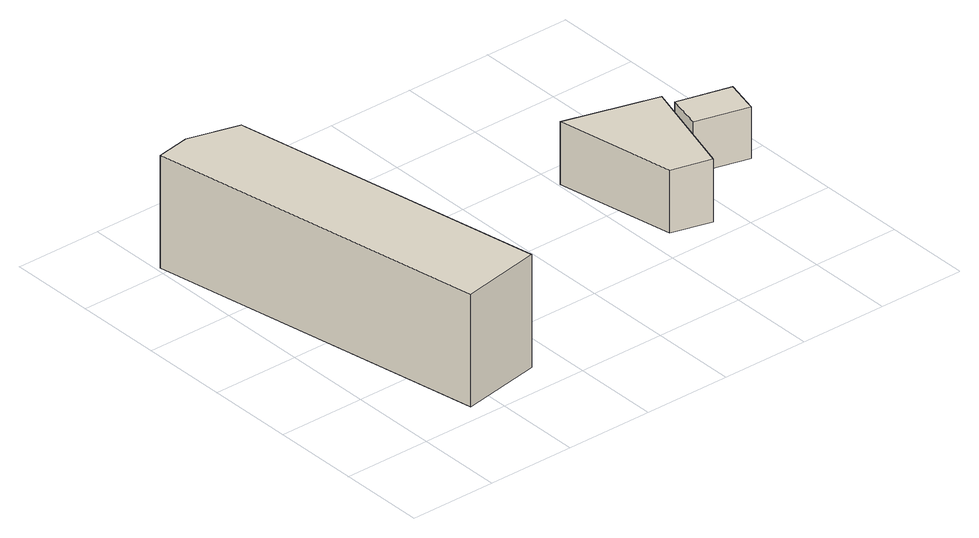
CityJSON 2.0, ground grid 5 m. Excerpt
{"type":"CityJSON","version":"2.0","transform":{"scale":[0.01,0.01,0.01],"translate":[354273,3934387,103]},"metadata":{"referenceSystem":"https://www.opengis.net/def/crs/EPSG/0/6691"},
"CityObjects":{
"building1":{"type":"Building","attributes":{"usage":"412","measuredHeight":7.1,"storeysAboveGround":2,"BuildingIDAttribute.prefecture":"14","BuildingIDAttribute.city":"14153","BuildingDetailAttribute.totalFloorArea":152.85,"BuildingDetailAttribute.buildingFootprintArea":76.42,"BuildingDetailAttribute.buildingStructureType":"601","BuildingDetailAttribute.buildingStructureOrgType":"1","BuildingDetailAttribute.orgUsage":"20","BuildingDetailAttribute.surveyYear":2015},"geometry":[{"type":"Solid","lod":"1","boundaries":[[[[0,1,2,3,4]],[[3,5,6,4]],[[2,7,5,3]],[[1,8,7,2]],[[0,9,8,1]],[[4,6,9,0]],[[5,7,8,9,6]]]]}]},
"building2":{"type":"Building","attributes":{"usage":"411","measuredHeight":5.4,"storeysAboveGround":2,"BuildingIDAttribute.prefecture":"14","BuildingIDAttribute.city":"14153","BuildingDetailAttribute.totalFloorArea":41.22,"BuildingDetailAttribute.buildingFootprintArea":20.61,"BuildingDetailAttribute.buildingStructureType":"601","BuildingDetailAttribute.buildingStructureOrgType":"1","BuildingDetailAttribute.orgUsage":"10","BuildingDetailAttribute.surveyYear":2015},"geometry":[{"type":"Solid","lod":"1","boundaries":[[[[10,11,12,13]],[[12,14,15,13]],[[11,16,14,12]],[[10,17,16,11]],[[13,15,17,10]],[[14,16,17,15]]]]}]},
"building3":{"type":"Building","attributes":{"BuildingIDAttribute.prefecture":"14","BuildingIDAttribute.city":"14153","BuildingDetailAttribute.surveyYear":2015},"geometry":[{"type":"Solid","lod":"1","boundaries":[[[[18,19,20,21]],[[20,22,23,21]],[[19,24,22,20]],[[18,25,24,19]],[[21,23,25,18]],[[22,24,25,23]]]]}]}
},
"vertices":[
[356,80,25],[8,2030,25],[201,2064,25],[491,1986,25],[817,163,25],[491,1986,680],[817,163,680],[201,2064,680],[8,2030,680],[356,80,680],
[2013,1368,10],[2541,1223,10],[2366,624,10],[2138,683,10],[2366,624,375],[2138,683,375],[2541,1223,375],[2013,1368,375],
[2625,1222,10],[2931,1146,10],[2881,946,10],[2575,1023,10],[2881,946,310],[2575,1023,310],[2931,1146,310],[2625,1222,310]
]}
